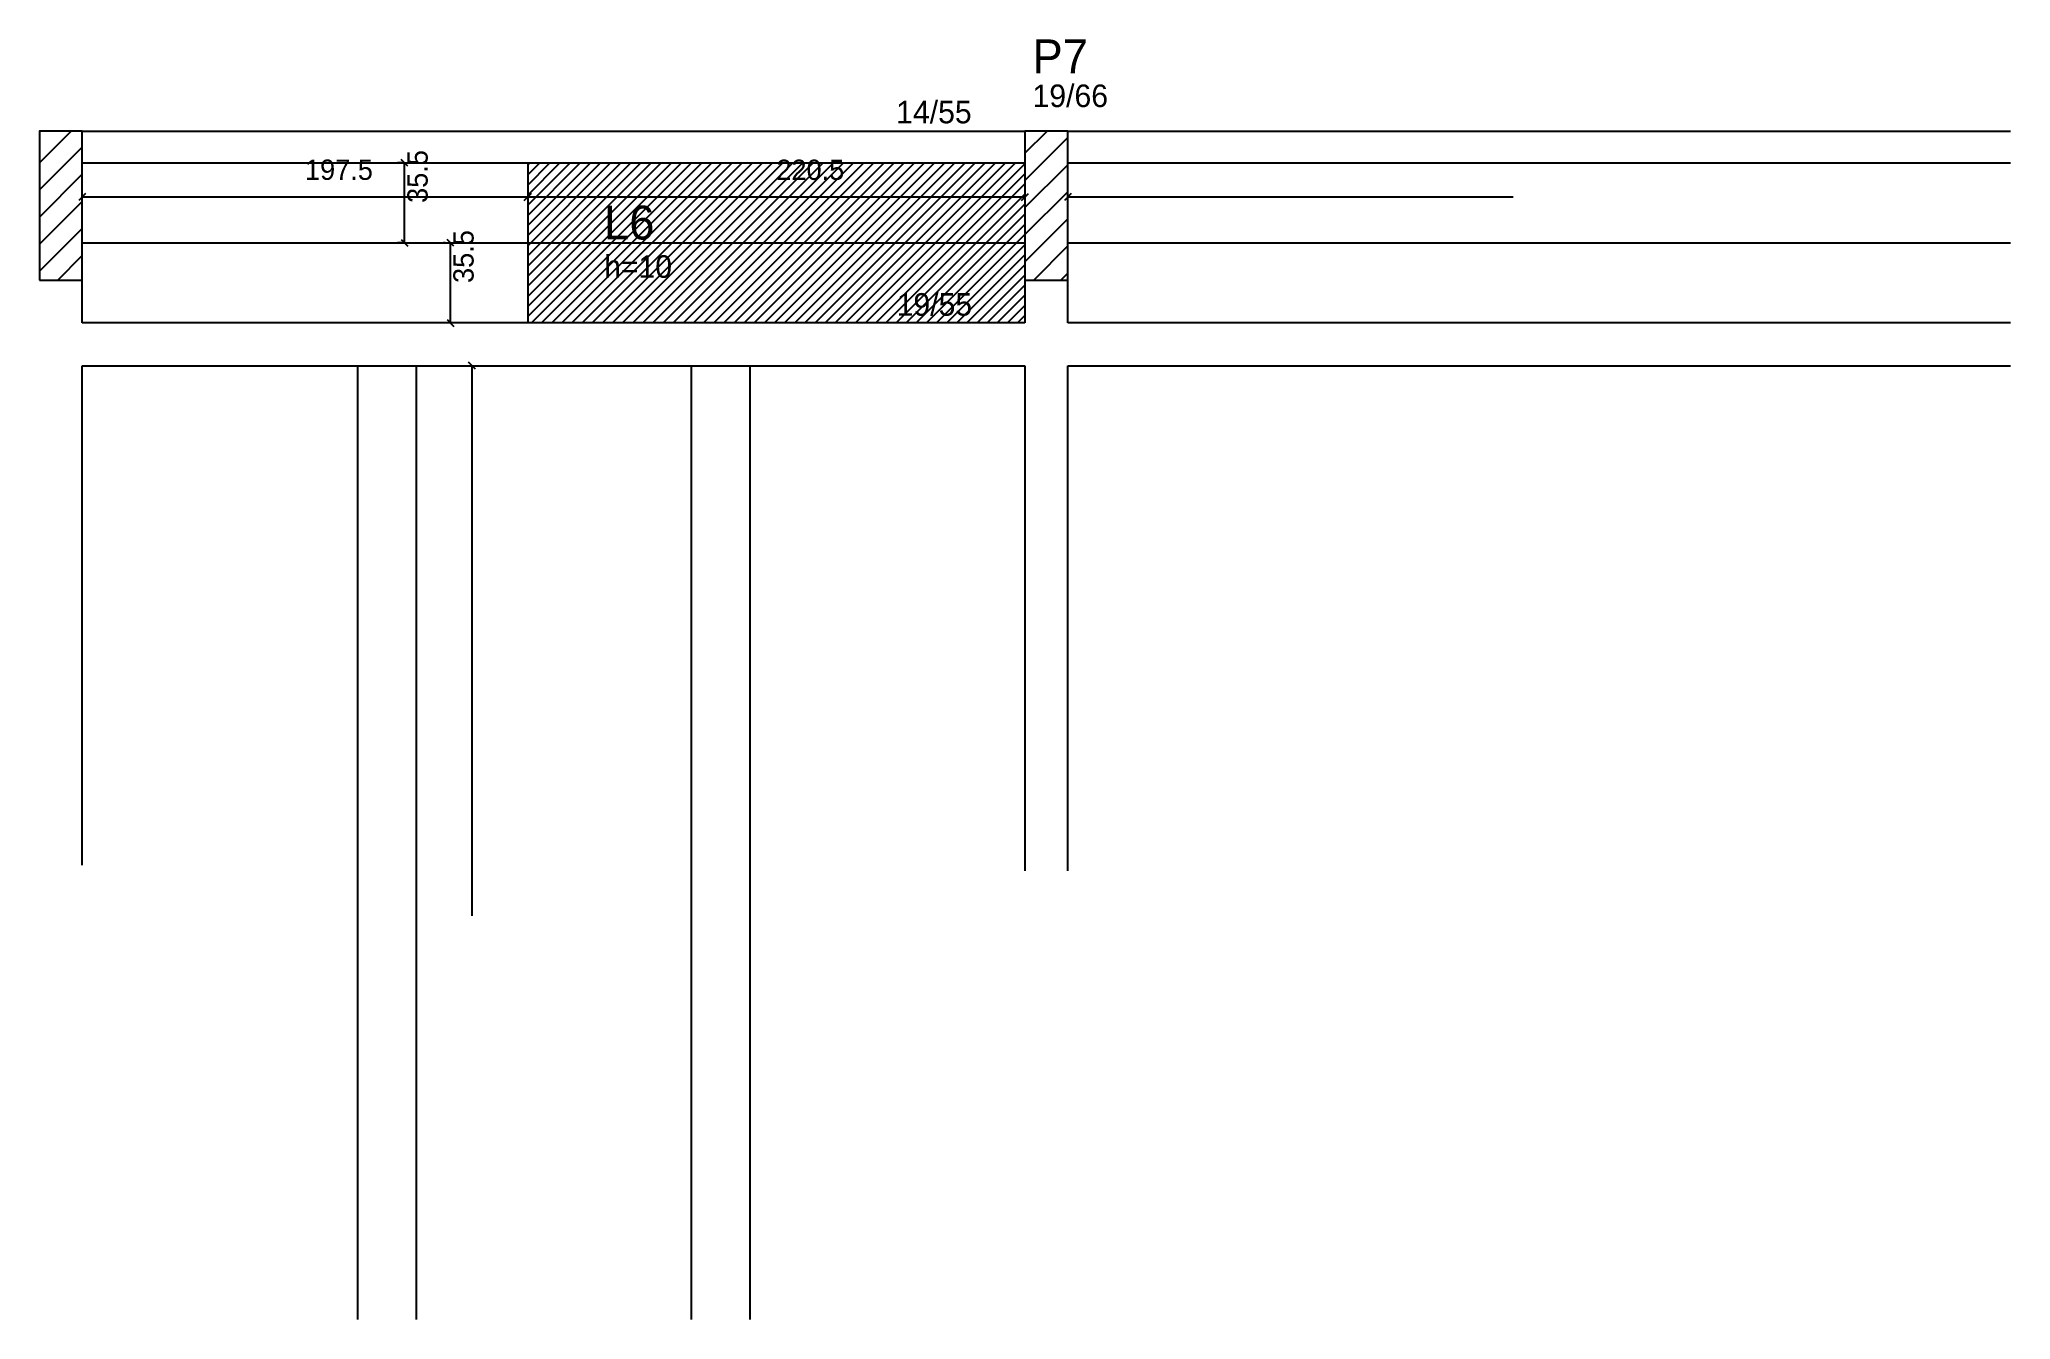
# Model space of a CAD drawing. Header units: metres. Extents: x 5801 to 6675, y 2299 to 2867.
import ezdxf

# ---------------------------------------------------------------- set-up
doc = ezdxf.new("R2010")
doc.units = ezdxf.units.M
for name, color, linetype in [('3', 7, 'Continuous'), ('4', 7, 'Continuous'), ('7', 7, 'Continuous'), ('Painéis', 7, 'Continuous'), ('REAPROVEITAMENTO', 7, 'Continuous')]:
    doc.layers.add(name, color=color, linetype=linetype)

msp = doc.modelspace()

# ---------------------------------------------------------------- hatches: boundary and pattern name
at = {"layer": 'REAPROVEITAMENTO'}
h = msp.add_hatch(dxfattribs=at)
h.set_pattern_fill('ANSI31')
h.paths.add_polyline_path([(6017.04, 2811.92), (6017.04, 2740.92), (6237.54, 2740.92), (6237.54, 2811.92), (6017.04, 2811.92)])

# ---------------------------------------------------------------- linework, layer by layer
at = {"layer": '3', "color": 3, "lineweight": 25}
for p, q in [((5800.54, 2811.92), (5814.6, 2825.98)), ((5819.54, 2825.98), (6237.54, 2825.98)), ((6237.54, 2816.17), (6247.34, 2825.98)), ((6237.54, 2804.15), (6256.54, 2823.15)), ((6256.54, 2825.98), (6674.54, 2825.98)), ((5800.54, 2799.9), (5819.54, 2818.9)), ((5800.54, 2787.88), (5819.54, 2806.88)), ((5819.54, 2811.98), (6237.54, 2811.98)), ((6237.54, 2792.13), (6256.54, 2811.13)), ((6256.54, 2811.98), (6674.54, 2811.98)), ((6237.54, 2780.11), (6256.54, 2799.11)), ((5800.54, 2775.86), (5819.54, 2794.86)), ((5800.54, 2763.84), (5819.54, 2782.84)), ((6237.54, 2768.09), (6256.54, 2787.09)), ((5808.7, 2759.98), (5819.54, 2770.82)), ((6241.45, 2759.98), (6256.54, 2775.07)), ((6253.47, 2759.98), (6256.54, 2763.05))]:
    msp.add_line(p, q, dxfattribs=at)
for points in [[(5819.54, 2740.98), (5819.54, 2759.98)], [(6237.54, 2759.98), (6237.54, 2740.98)], [(6256.54, 2740.98), (6256.54, 2759.98)], [(6237.54, 2740.98), (5819.54, 2740.98)], [(6674.54, 2740.98), (6256.54, 2740.98)], [(5819.54, 2721.98), (6237.54, 2721.98)], [(5819.54, 2500.48), (5819.54, 2721.98)], [(6237.54, 2721.98), (6237.54, 2497.98)], [(6256.54, 2721.98), (6674.54, 2721.98)], [(6256.54, 2497.98), (6256.54, 2721.98)]]:
    msp.add_lwpolyline(points, dxfattribs=at)
at = {"layer": '7', "color": 7, "lineweight": 25}
for points in [[(5800.54, 2759.98), (5819.54, 2759.98), (5819.54, 2825.98), (5800.54, 2825.98), (5800.54, 2759.98)], [(6237.54, 2759.98), (6256.54, 2759.98), (6256.54, 2825.98), (6237.54, 2825.98), (6237.54, 2759.98)]]:
    msp.add_lwpolyline(points, dxfattribs=at)
at = {"layer": 'Painéis', "color": 4, "lineweight": 25}
for p, q in [((5961.27, 2811.92), (5959.38, 2811.92)), ((5962.38, 2776.42), (5962.38, 2811.92)), ((6017.04, 2796.77), (5819.54, 2796.77)), ((6237.54, 2796.77), (6017.04, 2796.77)), ((6454.04, 2796.77), (6256.54, 2796.77)), ((5961.27, 2776.42), (5959.38, 2776.42)), ((5980.51, 2776.42), (5979.76, 2776.42)), ((5982.76, 2740.92), (5982.76, 2776.42)), ((5980.51, 2740.92), (5979.76, 2740.92)), ((5992.35, 2477.98), (5992.35, 2721.98))]:
    msp.add_line(p, q, dxfattribs=at)
at = {"layer": 'Painéis', "color": 0, "lineweight": 25}
for p, q in [((5963.88, 2810.42), (5960.88, 2813.42)), ((5821.04, 2798.27), (5818.04, 2795.27)), ((6018.54, 2798.27), (6015.54, 2795.27)), ((6015.54, 2795.27), (6018.54, 2798.27)), ((6236.04, 2795.27), (6239.04, 2798.27)), ((6258.04, 2798.27), (6255.04, 2795.27)), ((5960.88, 2777.92), (5963.88, 2774.92)), ((5984.26, 2774.92), (5981.26, 2777.92)), ((5981.26, 2742.42), (5984.26, 2739.42)), ((5993.85, 2720.48), (5990.85, 2723.48))]:
    msp.add_line(p, q, dxfattribs=at)
at = {"layer": 'Painéis', "color": 200, "lineweight": 25}
for p, q in [((6017.04, 2811.92), (6017.04, 2740.92)), ((5819.54, 2776.42), (6237.54, 2776.42)), ((6256.54, 2776.42), (6674.54, 2776.42)), ((5941.54, 2721.98), (5941.54, 2298.98)), ((5967.54, 2721.98), (5967.54, 2298.98)), ((6089.54, 2721.98), (6089.54, 2298.98)), ((6115.54, 2721.98), (6115.54, 2298.98))]:
    msp.add_line(p, q, dxfattribs=at)

# ---------------------------------------------------------------- texts
at = {"layer": '3', "color": 3, "lineweight": 25}
for s, p in [('19/66', (6240.89, 2836.67)), ('14/55', (6180.43, 2829.47)), ('h=10', (6050.92, 2760.95)), ('19/55', (6180.63, 2744.15))]:
    msp.add_text(s, height=10, dxfattribs=at).set_placement(p)
at = {"layer": '4', "color": 4, "lineweight": 25}
for s, p in [('P7', (6240.89, 2851.67)), ('L6', (6050.92, 2777.95))]:
    msp.add_text(s, height=15, dxfattribs=at).set_placement(p)
at = {"layer": 'Painéis', "color": 240, "lineweight": 25}
for p in [(5972.68, 2794.17), (5993.06, 2758.67)]:
    msp.add_text('35.5', height=9, rotation=90, dxfattribs=at).set_placement(p)
for s, p in [('197.5', (5918.29, 2804.39)), ('220.5', (6127.29, 2804.36))]:
    msp.add_text(s, height=9, dxfattribs=at).set_placement(p)

doc.saveas('drawing.dxf')
